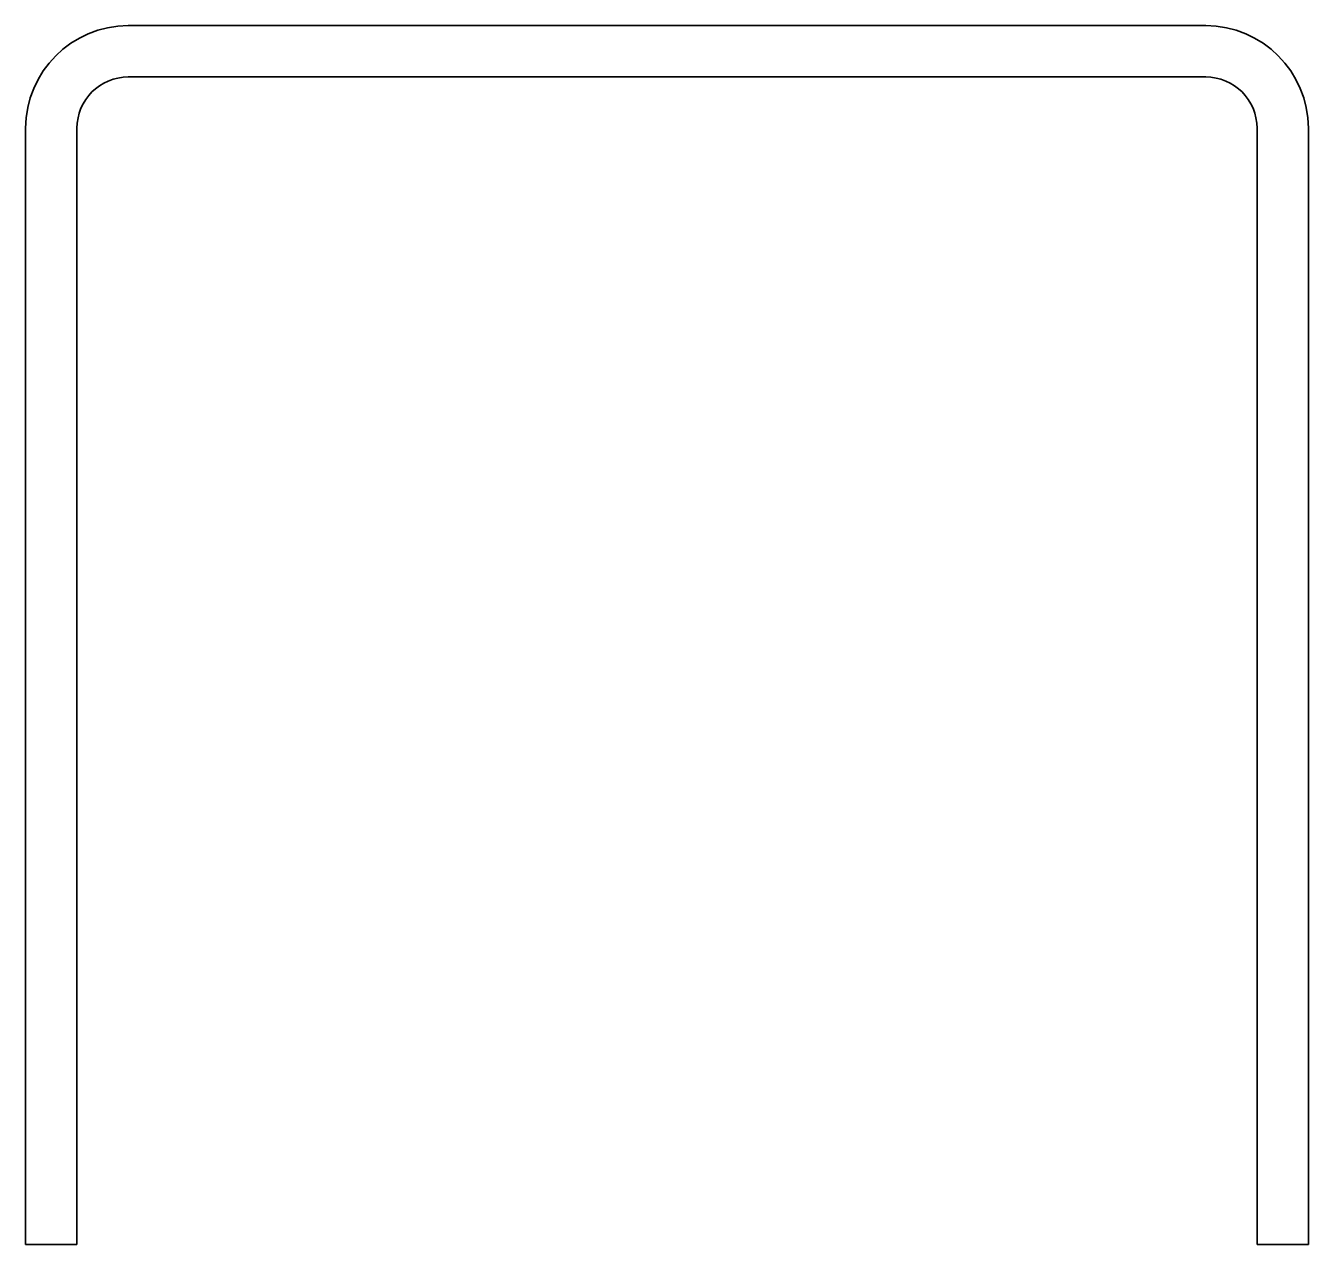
# Model space of a CAD drawing. Header units: millimetres. Extents: x -116965 to 323937, y 291661 to 566926.
# Drawn here: x -18957.3 to -18907.3, y 302920.8 to 302968.3 of the extents above; entities that cross this region are included whole.
import ezdxf

# ---------------------------------------------------------------- set-up
doc = ezdxf.new("R2010")
doc.units = ezdxf.units.MM
doc.layers.add('Visible Edges(Schneider)', color=7, linetype='Continuous', lineweight=35)

msp = doc.modelspace()

# ---------------------------------------------------------------- linework, layer by layer
at = {"layer": 'Visible Edges(Schneider)'}
for p, q in [((-18953.298825, 302968.315878), (-18911.298825, 302968.315878)), ((-18911.298825, 302966.315878), (-18953.298825, 302966.315878)), ((-18957.298825, 302920.815878), (-18957.298825, 302964.315878)), ((-18955.298825, 302964.315878), (-18955.298825, 302920.815878)), ((-18909.298825, 302920.815878), (-18909.298825, 302964.315878)), ((-18907.298825, 302964.315878), (-18907.298825, 302920.815878)), ((-18955.298825, 302920.815878), (-18957.298825, 302920.815878)), ((-18907.298825, 302920.815878), (-18909.298825, 302920.815878))]:
    msp.add_line(p, q, dxfattribs=at)
for centre, radius, start, end in [((-18953.298825, 302964.315878), 4, 90, 180), ((-18911.298825, 302964.315878), 4, 0, 90), ((-18953.298825, 302964.315878), 2, 90, 180), ((-18911.298825, 302964.315878), 2, 0, 90)]:
    msp.add_arc(centre, radius, start, end, dxfattribs=at)

doc.saveas('drawing.dxf')
